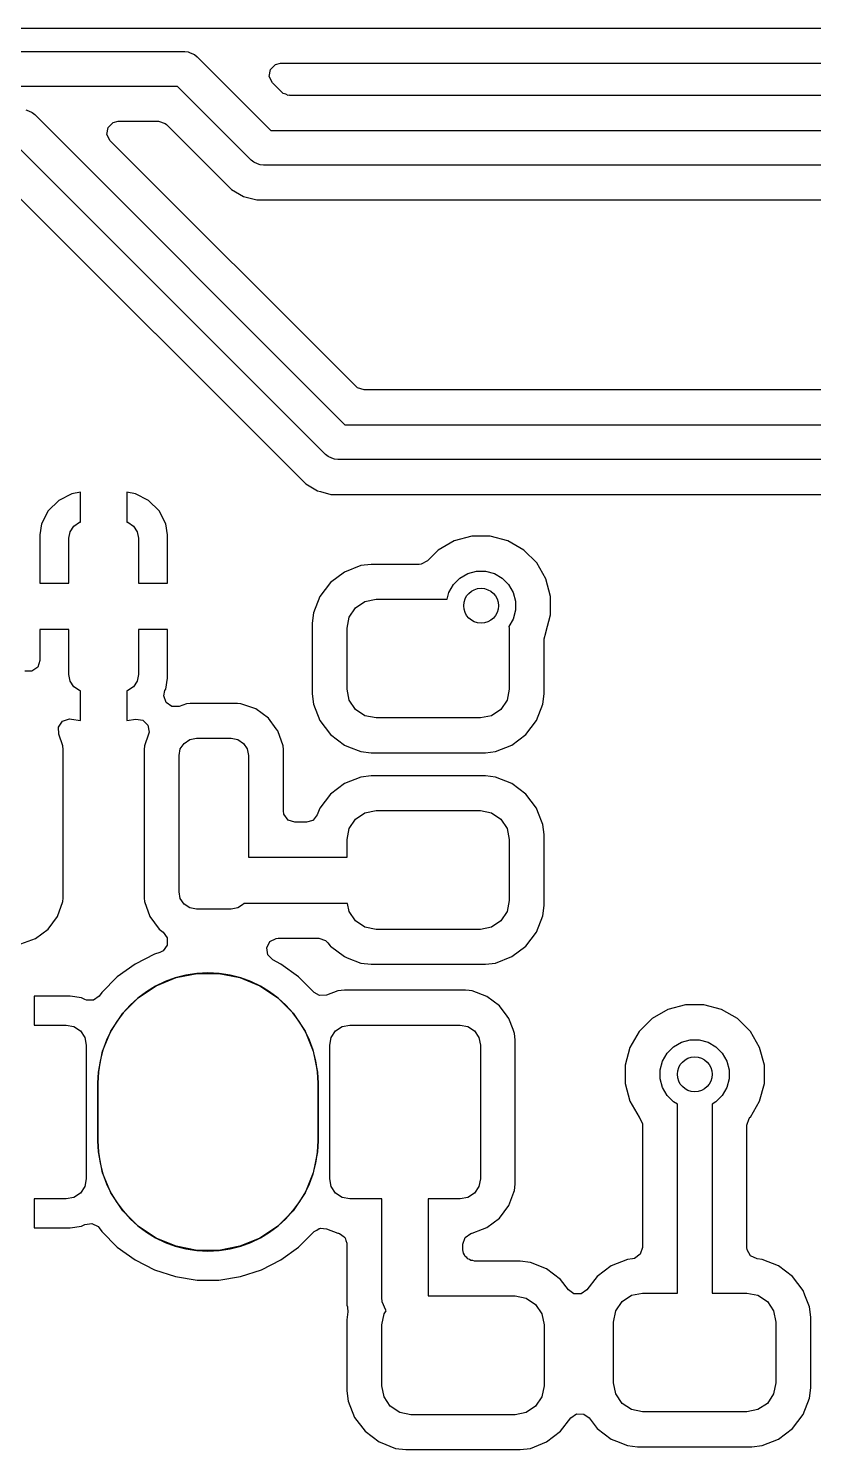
# Model space of a CAD drawing. Extents: x 0.23 to 2.17, y 0.23 to 2.17.
# Drawn here: x 1.5965 to 1.8632, y 0.5389 to 1.0217 of the extents above; entities that cross this region are included whole.
import ezdxf

# ---------------------------------------------------------------- set-up
doc = ezdxf.new("R2010")
doc.units = 0
doc.header["$MEASUREMENT"] = 0
doc.layers.add('BLACK', color=7, linetype='CONTINUOUS')

msp = doc.modelspace()

# ---------------------------------------------------------------- linework, layer by layer
at = {"layer": 'BLACK', "linetype": 'CONTINUOUS'}
for p, q in [((1.87106, 1.02165), (1.45669, 1.02165)), ((1.44882, 1.01378), (1.64961, 1.01378)), ((1.64961, 1.01378), (1.65076, 1.01367)), ((1.65076, 1.01367), (1.65148, 1.01337)), ((1.65148, 1.01337), (1.65289, 1.01278)), ((1.65289, 1.01278), (1.65378, 1.01205)), ((1.65378, 1.01205), (1.67882, 0.98701)), ((1.67868, 1.00769), (1.68038, 1.0094)), ((1.68038, 1.0094), (1.68215, 1.00982)), ((1.68215, 1.00982), (1.8734, 1.00982)), ((1.6783, 1.00532), (1.67868, 1.00769)), ((1.67939, 1.00317), (1.6783, 1.00532)), ((1.64716, 1.00197), (1.44882, 1.00197)), ((1.6722, 0.97693), (1.64716, 1.00197)), ((1.68258, 0.99998), (1.67939, 1.00317)), ((1.68305, 0.99958), (1.68258, 0.99998)), ((1.68392, 0.9993), (1.68305, 0.99958)), ((1.68473, 0.99889), (1.68392, 0.9993)), ((1.68504, 0.99894), (1.68473, 0.99889)), ((1.68534, 0.99884), (1.68504, 0.99894)), ((1.9212, 0.99884), (1.68534, 0.99884)), ((1.59564, 0.99398), (1.59652, 0.99362)), ((1.59652, 0.99362), (1.59777, 0.9931)), ((1.59777, 0.9931), (1.59866, 0.99236)), ((1.59866, 0.99236), (1.70402, 0.88701)), ((1.62526, 0.98971), (1.62703, 0.99014)), ((1.62703, 0.99014), (1.64065, 0.99014)), ((1.64065, 0.99014), (1.64294, 0.98939)), ((1.62318, 0.98563), (1.62356, 0.98801)), ((1.62428, 0.98348), (1.62318, 0.98563)), ((1.62356, 0.98801), (1.62526, 0.98971)), ((1.64294, 0.98939), (1.6434, 0.989)), ((1.6434, 0.989), (1.66549, 0.96691)), ((1.67882, 0.98701), (1.93693, 0.98701)), ((1.6974, 0.87693), (1.59204, 0.98228)), ((1.70778, 0.89998), (1.62428, 0.98348)), ((1.6731, 0.97619), (1.6722, 0.97693)), ((1.67436, 0.97567), (1.6731, 0.97619)), ((1.67523, 0.97531), (1.67436, 0.97567)), ((1.67638, 0.9752), (1.67523, 0.97531)), ((1.93693, 0.9752), (1.67638, 0.9752)), ((1.58828, 0.96931), (1.69068, 0.86691)), ((1.66549, 0.96691), (1.66549, 0.96691)), ((1.66549, 0.96691), (1.66549, 0.96691)), ((1.66549, 0.96691), (1.66549, 0.96691)), ((1.66549, 0.96691), (1.66953, 0.96457)), ((1.66953, 0.96457), (1.66953, 0.96457)), ((1.66953, 0.96457), (1.66953, 0.96457)), ((1.66953, 0.96457), (1.67049, 0.96432)), ((1.67049, 0.96432), (1.67049, 0.96432)), ((1.67049, 0.96432), (1.67049, 0.96432)), ((1.67049, 0.96432), (1.67404, 0.96337)), ((1.67404, 0.96337), (1.67404, 0.96337)), ((1.67404, 0.96337), (1.67404, 0.96337)), ((1.67404, 0.96337), (1.9212, 0.96337)), ((1.70824, 0.89958), (1.70778, 0.89998)), ((1.71054, 0.89884), (1.70824, 0.89958)), ((1.9212, 0.89884), (1.71054, 0.89884)), ((1.70402, 0.88701), (1.93693, 0.88701)), ((1.69829, 0.87619), (1.6974, 0.87693)), ((1.69951, 0.87569), (1.69829, 0.87619)), ((1.70042, 0.87531), (1.69951, 0.87569)), ((1.70157, 0.8752), (1.70042, 0.87531)), ((1.93693, 0.8752), (1.70157, 0.8752)), ((1.69068, 0.86691), (1.69068, 0.86691)), ((1.69068, 0.86691), (1.69068, 0.86691)), ((1.69068, 0.86691), (1.69068, 0.86691)), ((1.69068, 0.86691), (1.69473, 0.86457)), ((1.69473, 0.86457), (1.69473, 0.86457)), ((1.69473, 0.86457), (1.69473, 0.86457)), ((1.69473, 0.86457), (1.69568, 0.86432)), ((1.69568, 0.86432), (1.69568, 0.86432)), ((1.69568, 0.86432), (1.69568, 0.86432)), ((1.69568, 0.86432), (1.69924, 0.86337)), ((1.60677, 0.86132), (1.60324, 0.8578)), ((1.61121, 0.86359), (1.60677, 0.86132)), ((1.61417, 0.86406), (1.61121, 0.86359)), ((1.61121, 0.86359), (1.61121, 0.86359)), ((1.61417, 0.85394), (1.61417, 0.86406)), ((1.63288, 0.86359), (1.62992, 0.86406)), ((1.62992, 0.86406), (1.62992, 0.85394)), ((1.63732, 0.86132), (1.63288, 0.86359)), ((1.63288, 0.86359), (1.63288, 0.86359)), ((1.64085, 0.8578), (1.63732, 0.86132)), ((1.69924, 0.86337), (1.69924, 0.86337)), ((1.69924, 0.86337), (1.69924, 0.86337)), ((1.69924, 0.86337), (1.9212, 0.86337)), ((1.60324, 0.8578), (1.60098, 0.85335)), ((1.64312, 0.85335), (1.64085, 0.8578)), ((1.60098, 0.85335), (1.60039, 0.84966)), ((1.60098, 0.85335), (1.60098, 0.85335)), ((1.61024, 0.84843), (1.61069, 0.85069)), ((1.61069, 0.85069), (1.61197, 0.8526)), ((1.61197, 0.8526), (1.61388, 0.85388)), ((1.61388, 0.85388), (1.61417, 0.85394)), ((1.62992, 0.85394), (1.63021, 0.85388)), ((1.63021, 0.85388), (1.63213, 0.8526)), ((1.63213, 0.8526), (1.63341, 0.85069)), ((1.63341, 0.85069), (1.63386, 0.84843)), ((1.6437, 0.84966), (1.64312, 0.85335)), ((1.64312, 0.85335), (1.64312, 0.85335)), ((1.60039, 0.84966), (1.60039, 0.83317)), ((1.61024, 0.83317), (1.61024, 0.84843)), ((1.63386, 0.84843), (1.63386, 0.83317)), ((1.6437, 0.83317), (1.6437, 0.84966)), ((1.6437, 0.84966), (1.6437, 0.84966)), ((1.74112, 0.84757), (1.73573, 0.84446)), ((1.74713, 0.84918), (1.74112, 0.84757)), ((1.75336, 0.84918), (1.74713, 0.84918)), ((1.75937, 0.84757), (1.75336, 0.84918)), ((1.76476, 0.84446), (1.75937, 0.84757)), ((1.732, 0.84073), (1.72985, 0.83963)), ((1.73573, 0.84446), (1.732, 0.84073)), ((1.76916, 0.84006), (1.76476, 0.84446)), ((1.70384, 0.83698), (1.6991, 0.83338)), ((1.70939, 0.83917), (1.70384, 0.83698)), ((1.70384, 0.83698), (1.70384, 0.83698)), ((1.71287, 0.83959), (1.70939, 0.83917)), ((1.72924, 0.83959), (1.71287, 0.83959)), ((1.72985, 0.83963), (1.72924, 0.83959)), ((1.74306, 0.83491), (1.74573, 0.83645)), ((1.74573, 0.83645), (1.7487, 0.83725)), ((1.7487, 0.83725), (1.75179, 0.83725)), ((1.75179, 0.83725), (1.75477, 0.83645)), ((1.75477, 0.83645), (1.75744, 0.83491)), ((1.77228, 0.83467), (1.76916, 0.84006)), ((1.60039, 0.83317), (1.60039, 0.83317)), ((1.60039, 0.83317), (1.61024, 0.83317)), ((1.63386, 0.83317), (1.6437, 0.83317)), ((1.6437, 0.83317), (1.6437, 0.83317)), ((1.6991, 0.83338), (1.6955, 0.82864)), ((1.6991, 0.83338), (1.6991, 0.83338)), ((1.73933, 0.83006), (1.74088, 0.83273)), ((1.74088, 0.83273), (1.74306, 0.83491)), ((1.75744, 0.83491), (1.75962, 0.83273)), ((1.75962, 0.83273), (1.76116, 0.83006)), ((1.77389, 0.82865), (1.77228, 0.83467)), ((1.6955, 0.82864), (1.69331, 0.82309)), ((1.6955, 0.82864), (1.6955, 0.82864)), ((1.70761, 0.82487), (1.7108, 0.82701)), ((1.7108, 0.82701), (1.71457, 0.82776)), ((1.71457, 0.82776), (1.73872, 0.82776)), ((1.73872, 0.82776), (1.73933, 0.83006)), ((1.76116, 0.83006), (1.76196, 0.82708)), ((1.76196, 0.82708), (1.76196, 0.824)), ((1.77389, 0.82243), (1.77389, 0.82865)), ((1.69331, 0.82309), (1.69289, 0.81961)), ((1.70472, 0.81791), (1.70547, 0.82168)), ((1.70547, 0.82168), (1.70761, 0.82487)), ((1.76116, 0.82102), (1.75972, 0.81853)), ((1.76196, 0.824), (1.76116, 0.82102)), ((1.77228, 0.81642), (1.77389, 0.82243)), ((1.61024, 0.81742), (1.60039, 0.81742)), ((1.60039, 0.81742), (1.60039, 0.81742)), ((1.60039, 0.81742), (1.60039, 0.80696)), ((1.61024, 0.80217), (1.61024, 0.81742)), ((1.6437, 0.81742), (1.63386, 0.81742)), ((1.63386, 0.81742), (1.63386, 0.80217)), ((1.6437, 0.80093), (1.6437, 0.81742)), ((1.6437, 0.81742), (1.6437, 0.81742)), ((1.69289, 0.81961), (1.69289, 0.79555)), ((1.70472, 0.79724), (1.70472, 0.81791)), ((1.75972, 0.81853), (1.75984, 0.81791)), ((1.75984, 0.81791), (1.75984, 0.79724)), ((1.77167, 0.81433), (1.7722, 0.81628)), ((1.7722, 0.81628), (1.77228, 0.81642)), ((1.77228, 0.81642), (1.77228, 0.81642)), ((1.77167, 0.79555), (1.77167, 0.81433)), ((1.60039, 0.80696), (1.59965, 0.80467)), ((1.5977, 0.80325), (1.59529, 0.80325)), ((1.59965, 0.80467), (1.5977, 0.80325)), ((1.61069, 0.79991), (1.61024, 0.80217)), ((1.63386, 0.80217), (1.63341, 0.79991)), ((1.61197, 0.79799), (1.61069, 0.79991)), ((1.61388, 0.79671), (1.61197, 0.79799)), ((1.61417, 0.79665), (1.61388, 0.79671)), ((1.61417, 0.78653), (1.61417, 0.79665)), ((1.63021, 0.79671), (1.62992, 0.79665)), ((1.62992, 0.79665), (1.62992, 0.78653)), ((1.63213, 0.79799), (1.63021, 0.79671)), ((1.63341, 0.79991), (1.63213, 0.79799)), ((1.64246, 0.79492), (1.64288, 0.79678)), ((1.64288, 0.79678), (1.64312, 0.79724)), ((1.64312, 0.79724), (1.6437, 0.80093)), ((1.64312, 0.79724), (1.64312, 0.79724)), ((1.70547, 0.79348), (1.70472, 0.79724)), ((1.75984, 0.79724), (1.75909, 0.79348)), ((1.64326, 0.79265), (1.64246, 0.79492)), ((1.64524, 0.79128), (1.64326, 0.79265)), ((1.65021, 0.79223), (1.64764, 0.79133)), ((1.65141, 0.79234), (1.65021, 0.79223)), ((1.65021, 0.79223), (1.65021, 0.79223)), ((1.66749, 0.79234), (1.65141, 0.79234)), ((1.65141, 0.79234), (1.65141, 0.79234)), ((1.66869, 0.79223), (1.66749, 0.79234)), ((1.66749, 0.79234), (1.66749, 0.79234)), ((1.67374, 0.79046), (1.66869, 0.79223)), ((1.66869, 0.79223), (1.66869, 0.79223)), ((1.69289, 0.79555), (1.69331, 0.79206)), ((1.69331, 0.79206), (1.6955, 0.78652)), ((1.70761, 0.79028), (1.70547, 0.79348)), ((1.75909, 0.79348), (1.75696, 0.79028)), ((1.76907, 0.78652), (1.77126, 0.79206)), ((1.77126, 0.79206), (1.77167, 0.79555)), ((1.60811, 0.78627), (1.61039, 0.78707)), ((1.61039, 0.78707), (1.61108, 0.78702)), ((1.61108, 0.78702), (1.61417, 0.78653)), ((1.62992, 0.78653), (1.63301, 0.78702)), ((1.63301, 0.78702), (1.63539, 0.78665)), ((1.64764, 0.79133), (1.64524, 0.79128)), ((1.67804, 0.78729), (1.67374, 0.79046)), ((1.68065, 0.78374), (1.67804, 0.78729)), ((1.67804, 0.78729), (1.67804, 0.78729)), ((1.67804, 0.78729), (1.67804, 0.78729)), ((1.67804, 0.78729), (1.67804, 0.78729)), ((1.67804, 0.78729), (1.67804, 0.78729)), ((1.7108, 0.78815), (1.70761, 0.79028)), ((1.71457, 0.7874), (1.7108, 0.78815)), ((1.75, 0.7874), (1.71457, 0.7874)), ((1.75377, 0.78815), (1.75, 0.7874)), ((1.75696, 0.79028), (1.75377, 0.78815)), ((1.60674, 0.78429), (1.60811, 0.78627)), ((1.60679, 0.78189), (1.60674, 0.78429)), ((1.61417, 0.78653), (1.61417, 0.78653)), ((1.63539, 0.78665), (1.63709, 0.78494)), ((1.63709, 0.78494), (1.63747, 0.78256)), ((1.63747, 0.78256), (1.6373, 0.78189)), ((1.68121, 0.78299), (1.68065, 0.78374)), ((1.68298, 0.77794), (1.68121, 0.78299)), ((1.6955, 0.78652), (1.6955, 0.78652)), ((1.6955, 0.78652), (1.6955, 0.78652)), ((1.6955, 0.78652), (1.6991, 0.78177)), ((1.76547, 0.78177), (1.76907, 0.78652)), ((1.60818, 0.77794), (1.60679, 0.78189)), ((1.60829, 0.77674), (1.60818, 0.77794)), ((1.63592, 0.77794), (1.63581, 0.77674)), ((1.6373, 0.78189), (1.63592, 0.77794)), ((1.63592, 0.77794), (1.63592, 0.77794)), ((1.64809, 0.77687), (1.64937, 0.77878)), ((1.64937, 0.77878), (1.65128, 0.78006)), ((1.65128, 0.78006), (1.65354, 0.78051)), ((1.65354, 0.78051), (1.66535, 0.78051)), ((1.66535, 0.78051), (1.66761, 0.78006)), ((1.66761, 0.78006), (1.66953, 0.77878)), ((1.66953, 0.77878), (1.67081, 0.77687)), ((1.68309, 0.77674), (1.68298, 0.77794)), ((1.6991, 0.78177), (1.70384, 0.77817)), ((1.70384, 0.77817), (1.70384, 0.77817)), ((1.70384, 0.77817), (1.70384, 0.77817)), ((1.70384, 0.77817), (1.70519, 0.77764)), ((1.70519, 0.77764), (1.70939, 0.77599)), ((1.75518, 0.77599), (1.76072, 0.77817)), ((1.76072, 0.77817), (1.76547, 0.78177)), ((1.60829, 0.72621), (1.60829, 0.77674)), ((1.60829, 0.77674), (1.60829, 0.77674)), ((1.63581, 0.77674), (1.63581, 0.72621)), ((1.64764, 0.77461), (1.64809, 0.77687)), ((1.64764, 0.72835), (1.64764, 0.77461)), ((1.67081, 0.77687), (1.67126, 0.77461)), ((1.67126, 0.77461), (1.67126, 0.74016)), ((1.68309, 0.75589), (1.68309, 0.77674)), ((1.68309, 0.77674), (1.68309, 0.77674)), ((1.70939, 0.77599), (1.71287, 0.77557)), ((1.71287, 0.77557), (1.71287, 0.77557)), ((1.71287, 0.77557), (1.7517, 0.77557)), ((1.7517, 0.77557), (1.75518, 0.77599)), ((1.7517, 0.77557), (1.7517, 0.77557)), ((1.71287, 0.76774), (1.70939, 0.76732)), ((1.7517, 0.76774), (1.71287, 0.76774)), ((1.71287, 0.76774), (1.71287, 0.76774)), ((1.75518, 0.76732), (1.7517, 0.76774)), ((1.7517, 0.76774), (1.7517, 0.76774)), ((1.70384, 0.76513), (1.6991, 0.76153)), ((1.70939, 0.76732), (1.70384, 0.76513)), ((1.70384, 0.76513), (1.70384, 0.76513)), ((1.76072, 0.76513), (1.75518, 0.76732)), ((1.76547, 0.76153), (1.76072, 0.76513)), ((1.76072, 0.76513), (1.76072, 0.76513)), ((1.76072, 0.76513), (1.76072, 0.76513)), ((1.6991, 0.76153), (1.6955, 0.75679)), ((1.6991, 0.76153), (1.6991, 0.76153)), ((1.76907, 0.75679), (1.76547, 0.76153)), ((1.68328, 0.75468), (1.68309, 0.75589)), ((1.6847, 0.75273), (1.68328, 0.75468)), ((1.69389, 0.75362), (1.69324, 0.75273)), ((1.69458, 0.75446), (1.69389, 0.75362)), ((1.6955, 0.75679), (1.69458, 0.75446)), ((1.70761, 0.75302), (1.7108, 0.75516)), ((1.7108, 0.75516), (1.71457, 0.75591)), ((1.71457, 0.75591), (1.75, 0.75591)), ((1.75, 0.75591), (1.75377, 0.75516)), ((1.75377, 0.75516), (1.75696, 0.75302)), ((1.76957, 0.75551), (1.76907, 0.75679)), ((1.76907, 0.75679), (1.76907, 0.75679)), ((1.76907, 0.75679), (1.76907, 0.75679)), ((1.77126, 0.75124), (1.76957, 0.75551)), ((1.68699, 0.75199), (1.6847, 0.75273)), ((1.69095, 0.75199), (1.68699, 0.75199)), ((1.69305, 0.7526), (1.69095, 0.75199)), ((1.69313, 0.75269), (1.69305, 0.7526)), ((1.69324, 0.75273), (1.69313, 0.75269)), ((1.70472, 0.74606), (1.70547, 0.74983)), ((1.70547, 0.74983), (1.70761, 0.75302)), ((1.75696, 0.75302), (1.75909, 0.74983)), ((1.75909, 0.74983), (1.75984, 0.74606)), ((1.77167, 0.74776), (1.77126, 0.75124)), ((1.70472, 0.74016), (1.70472, 0.74606)), ((1.75984, 0.74606), (1.75984, 0.72539)), ((1.77167, 0.7237), (1.77167, 0.74776)), ((1.67126, 0.74016), (1.70472, 0.74016)), ((1.60641, 0.71997), (1.60818, 0.72501)), ((1.60818, 0.72501), (1.60829, 0.72621)), ((1.60829, 0.72621), (1.60829, 0.72621)), ((1.63581, 0.72621), (1.63592, 0.72501)), ((1.63592, 0.72501), (1.63592, 0.72501)), ((1.63592, 0.72501), (1.63769, 0.71997)), ((1.64809, 0.72609), (1.64764, 0.72835)), ((1.64937, 0.72417), (1.64809, 0.72609)), ((1.66969, 0.72441), (1.66953, 0.72417)), ((1.70492, 0.72441), (1.66969, 0.72441)), ((1.70547, 0.72163), (1.70492, 0.72441)), ((1.75984, 0.72539), (1.75909, 0.72163)), ((1.60323, 0.71566), (1.60641, 0.71997)), ((1.63769, 0.71997), (1.64086, 0.71566)), ((1.65128, 0.72289), (1.64937, 0.72417)), ((1.65354, 0.72244), (1.65128, 0.72289)), ((1.66535, 0.72244), (1.65354, 0.72244)), ((1.66761, 0.72289), (1.66535, 0.72244)), ((1.66953, 0.72417), (1.66761, 0.72289)), ((1.70761, 0.71843), (1.70547, 0.72163)), ((1.75909, 0.72163), (1.75696, 0.71843)), ((1.76907, 0.71467), (1.77126, 0.72021)), ((1.77126, 0.72021), (1.77167, 0.7237)), ((1.59893, 0.71249), (1.60323, 0.71566)), ((1.64086, 0.71566), (1.64086, 0.71566)), ((1.64086, 0.71566), (1.64086, 0.71566)), ((1.64086, 0.71566), (1.64086, 0.71566)), ((1.64086, 0.71566), (1.64086, 0.71566)), ((1.64086, 0.71566), (1.64227, 0.71462)), ((1.64227, 0.71462), (1.64367, 0.71266)), ((1.7108, 0.7163), (1.70761, 0.71843)), ((1.71457, 0.71555), (1.7108, 0.7163)), ((1.75, 0.71555), (1.71457, 0.71555)), ((1.75377, 0.7163), (1.75, 0.71555)), ((1.75696, 0.71843), (1.75377, 0.7163)), ((1.76547, 0.70992), (1.76907, 0.71467)), ((1.59389, 0.71072), (1.59893, 0.71249)), ((1.64365, 0.71025), (1.64222, 0.70832)), ((1.64367, 0.71266), (1.64365, 0.71025)), ((1.67743, 0.70929), (1.67852, 0.71144)), ((1.67852, 0.71144), (1.68067, 0.71253)), ((1.68067, 0.71253), (1.68128, 0.71258)), ((1.68128, 0.71258), (1.69515, 0.71258)), ((1.69515, 0.71258), (1.69744, 0.71183)), ((1.69744, 0.71183), (1.69825, 0.71104)), ((1.69825, 0.71104), (1.69903, 0.71001)), ((1.69903, 0.71001), (1.6991, 0.70992)), ((1.6991, 0.70992), (1.70384, 0.70632)), ((1.76072, 0.70632), (1.76547, 0.70992)), ((1.63934, 0.70719), (1.63271, 0.70381)), ((1.64116, 0.70778), (1.63934, 0.70719)), ((1.64222, 0.70832), (1.64116, 0.70778)), ((1.6778, 0.70691), (1.67743, 0.70929)), ((1.67951, 0.70521), (1.6778, 0.70691)), ((1.68225, 0.70381), (1.67951, 0.70521)), ((1.70384, 0.70632), (1.70384, 0.70632)), ((1.70384, 0.70632), (1.70384, 0.70632)), ((1.70384, 0.70632), (1.70478, 0.70596)), ((1.70478, 0.70596), (1.70939, 0.70414)), ((1.75518, 0.70414), (1.76072, 0.70632)), ((1.63271, 0.70381), (1.62669, 0.69944)), ((1.64662, 0.69918), (1.65381, 0.70061)), ((1.65381, 0.70061), (1.66115, 0.70061)), ((1.66115, 0.70061), (1.66834, 0.69918)), ((1.68827, 0.69944), (1.68225, 0.70381)), ((1.68225, 0.70381), (1.68225, 0.70381)), ((1.68225, 0.70381), (1.68225, 0.70381)), ((1.70939, 0.70414), (1.71287, 0.70372)), ((1.71287, 0.70372), (1.71287, 0.70372)), ((1.71287, 0.70372), (1.7517, 0.70372)), ((1.7517, 0.70372), (1.75518, 0.70414)), ((1.7517, 0.70372), (1.7517, 0.70372)), ((1.62669, 0.69944), (1.62143, 0.69418)), ((1.63375, 0.6923), (1.63985, 0.69637)), ((1.63985, 0.69637), (1.64662, 0.69918)), ((1.66834, 0.69918), (1.67511, 0.69637)), ((1.67511, 0.69637), (1.68121, 0.6923)), ((1.69353, 0.69418), (1.68827, 0.69944)), ((1.61063, 0.69291), (1.59843, 0.69291)), ((1.59843, 0.69291), (1.59843, 0.69291)), ((1.59843, 0.69291), (1.59843, 0.68307)), ((1.61453, 0.6923), (1.61063, 0.69291)), ((1.6156, 0.69175), (1.61453, 0.6923)), ((1.61617, 0.69152), (1.6156, 0.69175)), ((1.61858, 0.69152), (1.61617, 0.69152)), ((1.62053, 0.69293), (1.61858, 0.69152)), ((1.62143, 0.69418), (1.62053, 0.69293)), ((1.62857, 0.68711), (1.63375, 0.6923)), ((1.68121, 0.6923), (1.68639, 0.68711)), ((1.69361, 0.6941), (1.69353, 0.69418)), ((1.69353, 0.69418), (1.69353, 0.69418)), ((1.69532, 0.6931), (1.69361, 0.6941)), ((1.69773, 0.6932), (1.69532, 0.6931)), ((1.70164, 0.69466), (1.69773, 0.6932)), ((1.70386, 0.6949), (1.70164, 0.69466)), ((1.70164, 0.69466), (1.70164, 0.69466)), ((1.74496, 0.6949), (1.70386, 0.6949)), ((1.70386, 0.6949), (1.70386, 0.6949)), ((1.74617, 0.69477), (1.74496, 0.6949)), ((1.74496, 0.6949), (1.74496, 0.6949)), ((1.74718, 0.69466), (1.74617, 0.69477)), ((1.75221, 0.69279), (1.74718, 0.69466)), ((1.74718, 0.69466), (1.74718, 0.69466)), ((1.74718, 0.69466), (1.74718, 0.69466)), ((1.74718, 0.69466), (1.74718, 0.69466)), ((1.7565, 0.68957), (1.75221, 0.69279)), ((1.75221, 0.69279), (1.75221, 0.69279)), ((1.6245, 0.68102), (1.62857, 0.68711)), ((1.68639, 0.68711), (1.69047, 0.68102)), ((1.75912, 0.68608), (1.7565, 0.68957)), ((1.75972, 0.68528), (1.75912, 0.68608)), ((1.81371, 0.68837), (1.80832, 0.68526)), ((1.81972, 0.68998), (1.81371, 0.68837)), ((1.82595, 0.68998), (1.81972, 0.68998)), ((1.83196, 0.68837), (1.82595, 0.68998)), ((1.83735, 0.68526), (1.83196, 0.68837)), ((1.59843, 0.68307), (1.60932, 0.68307)), ((1.60932, 0.68307), (1.61193, 0.68255)), ((1.61193, 0.68255), (1.61414, 0.68107)), ((1.61414, 0.68107), (1.61562, 0.67886)), ((1.62169, 0.67424), (1.6245, 0.68102)), ((1.69047, 0.68102), (1.69327, 0.67424)), ((1.69934, 0.67886), (1.70082, 0.68107)), ((1.70082, 0.68107), (1.70303, 0.68255)), ((1.70303, 0.68255), (1.70564, 0.68307)), ((1.70564, 0.68307), (1.74318, 0.68307)), ((1.74318, 0.68307), (1.74579, 0.68255)), ((1.74579, 0.68255), (1.748, 0.68107)), ((1.748, 0.68107), (1.74948, 0.67886)), ((1.76112, 0.68153), (1.75972, 0.68528)), ((1.76159, 0.68025), (1.76112, 0.68153)), ((1.80392, 0.68085), (1.8008, 0.67546)), ((1.80832, 0.68526), (1.80392, 0.68085)), ((1.84175, 0.68085), (1.83735, 0.68526)), ((1.84487, 0.67546), (1.84175, 0.68085)), ((1.61562, 0.67886), (1.61614, 0.67625)), ((1.61614, 0.67625), (1.61614, 0.63084)), ((1.69882, 0.67625), (1.69934, 0.67886)), ((1.69882, 0.63084), (1.69882, 0.67625)), ((1.74948, 0.67886), (1.75, 0.67625)), ((1.75, 0.67625), (1.75, 0.63084)), ((1.76183, 0.67803), (1.76159, 0.68025)), ((1.76183, 0.62906), (1.76183, 0.67803)), ((1.81564, 0.67571), (1.81831, 0.67725)), ((1.81831, 0.67725), (1.82129, 0.67805)), ((1.82129, 0.67805), (1.82438, 0.67805)), ((1.82438, 0.67805), (1.82735, 0.67725)), ((1.82735, 0.67725), (1.83002, 0.67571)), ((1.62026, 0.66705), (1.62169, 0.67424)), ((1.69327, 0.67424), (1.6947, 0.66705)), ((1.8008, 0.67546), (1.79919, 0.66945)), ((1.81192, 0.67086), (1.81346, 0.67353)), ((1.81346, 0.67353), (1.81564, 0.67571)), ((1.83002, 0.67571), (1.8322, 0.67353)), ((1.8322, 0.67353), (1.83375, 0.67086)), ((1.84648, 0.66945), (1.84487, 0.67546)), ((1.62008, 0.66339), (1.62026, 0.66705)), ((1.6947, 0.66705), (1.69488, 0.66339)), ((1.79919, 0.66945), (1.79919, 0.66323)), ((1.81112, 0.66788), (1.81192, 0.67086)), ((1.81112, 0.6648), (1.81112, 0.66788)), ((1.83375, 0.67086), (1.83454, 0.66788)), ((1.83454, 0.66788), (1.83454, 0.6648)), ((1.84648, 0.66323), (1.84648, 0.66945)), ((1.62008, 0.6437), (1.62008, 0.66339)), ((1.69488, 0.66339), (1.69488, 0.6437)), ((1.79919, 0.66323), (1.8008, 0.65721)), ((1.81192, 0.66182), (1.81112, 0.6648)), ((1.81346, 0.65915), (1.81192, 0.66182)), ((1.83375, 0.66182), (1.8322, 0.65915)), ((1.83454, 0.6648), (1.83375, 0.66182)), ((1.84487, 0.65721), (1.84648, 0.66323)), ((1.8008, 0.65721), (1.80392, 0.65182)), ((1.81564, 0.65697), (1.81346, 0.65915)), ((1.81693, 0.65623), (1.81564, 0.65697)), ((1.83002, 0.65697), (1.82874, 0.65623)), ((1.8322, 0.65915), (1.83002, 0.65697)), ((1.84175, 0.65182), (1.84487, 0.65721)), ((1.80392, 0.65182), (1.80396, 0.65178)), ((1.80396, 0.65178), (1.80398, 0.65175)), ((1.81693, 0.59203), (1.81693, 0.65623)), ((1.82874, 0.65623), (1.82874, 0.59203)), ((1.84132, 0.65132), (1.84171, 0.65178)), ((1.84171, 0.65178), (1.84175, 0.65182)), ((1.80398, 0.65175), (1.80407, 0.65162)), ((1.80407, 0.65162), (1.80405, 0.6516)), ((1.80405, 0.6516), (1.80505, 0.64964)), ((1.80505, 0.64964), (1.8051, 0.64903)), ((1.8051, 0.64903), (1.8051, 0.60752)), ((1.84057, 0.64903), (1.84132, 0.65132)), ((1.84057, 0.60752), (1.84057, 0.64903)), ((1.62026, 0.64003), (1.62008, 0.6437)), ((1.69488, 0.6437), (1.6947, 0.64003)), ((1.62169, 0.63284), (1.62026, 0.64003)), ((1.6947, 0.64003), (1.69327, 0.63284)), ((1.6245, 0.62607), (1.62169, 0.63284)), ((1.69327, 0.63284), (1.69047, 0.62607)), ((1.61562, 0.62823), (1.61414, 0.62601)), ((1.61614, 0.63084), (1.61562, 0.62823)), ((1.69934, 0.62823), (1.69882, 0.63084)), ((1.70082, 0.62601), (1.69934, 0.62823)), ((1.74948, 0.62823), (1.748, 0.62601)), ((1.75, 0.63084), (1.74948, 0.62823)), ((1.76159, 0.62683), (1.76183, 0.62906)), ((1.60932, 0.62402), (1.59843, 0.62402)), ((1.59843, 0.62402), (1.59843, 0.61417)), ((1.61193, 0.62454), (1.60932, 0.62402)), ((1.61414, 0.62601), (1.61193, 0.62454)), ((1.62857, 0.61997), (1.6245, 0.62607)), ((1.69047, 0.62607), (1.68639, 0.61997)), ((1.70303, 0.62454), (1.70082, 0.62601)), ((1.70564, 0.62402), (1.70303, 0.62454)), ((1.71654, 0.62402), (1.70564, 0.62402)), ((1.71654, 0.59055), (1.71654, 0.62402)), ((1.74318, 0.62402), (1.73228, 0.62402)), ((1.73228, 0.62402), (1.73228, 0.59104)), ((1.74579, 0.62454), (1.74318, 0.62402)), ((1.748, 0.62601), (1.74579, 0.62454)), ((1.75972, 0.62181), (1.76141, 0.62633)), ((1.76141, 0.62633), (1.76159, 0.62683)), ((1.63375, 0.61479), (1.62857, 0.61997)), ((1.68639, 0.61997), (1.68121, 0.61479)), ((1.7565, 0.61751), (1.75972, 0.62181)), ((1.75972, 0.62181), (1.75972, 0.62181)), ((1.75972, 0.62181), (1.75972, 0.62181)), ((1.59843, 0.61417), (1.59843, 0.61417)), ((1.59843, 0.61417), (1.61063, 0.61417)), ((1.61063, 0.61417), (1.61453, 0.61479)), ((1.61453, 0.61479), (1.6156, 0.61534)), ((1.61453, 0.61479), (1.61453, 0.61479)), ((1.6156, 0.61534), (1.61798, 0.61571)), ((1.61798, 0.61571), (1.62013, 0.61462)), ((1.62013, 0.61462), (1.62053, 0.61416)), ((1.62053, 0.61416), (1.62142, 0.61292)), ((1.63985, 0.61072), (1.63375, 0.61479)), ((1.68121, 0.61479), (1.67511, 0.61072)), ((1.69361, 0.61299), (1.69448, 0.61343)), ((1.69448, 0.61343), (1.69529, 0.61398)), ((1.69529, 0.61398), (1.69553, 0.61397)), ((1.69553, 0.61397), (1.69575, 0.61408)), ((1.69575, 0.61408), (1.6977, 0.61389)), ((1.6977, 0.61389), (1.69771, 0.61389)), ((1.69771, 0.61389), (1.70164, 0.61242)), ((1.74718, 0.61242), (1.75075, 0.61376)), ((1.75075, 0.61376), (1.75221, 0.6143)), ((1.75221, 0.6143), (1.7565, 0.61751)), ((1.75221, 0.6143), (1.75221, 0.6143)), ((1.75221, 0.6143), (1.75221, 0.6143)), ((1.62142, 0.61292), (1.62143, 0.61291)), ((1.62143, 0.61291), (1.62669, 0.60765)), ((1.64662, 0.60791), (1.63985, 0.61072)), ((1.67511, 0.61072), (1.66834, 0.60791)), ((1.68827, 0.60765), (1.69353, 0.61291)), ((1.69353, 0.61291), (1.69361, 0.61299)), ((1.69353, 0.61291), (1.69353, 0.61291)), ((1.70164, 0.61242), (1.70178, 0.61241)), ((1.70178, 0.61241), (1.70214, 0.61228)), ((1.70214, 0.61228), (1.70292, 0.61167)), ((1.70292, 0.61167), (1.70376, 0.61116)), ((1.70376, 0.61116), (1.70385, 0.61094)), ((1.70385, 0.61094), (1.70404, 0.6108)), ((1.70404, 0.6108), (1.70431, 0.60985)), ((1.70431, 0.60985), (1.70469, 0.60893)), ((1.70469, 0.60893), (1.7047, 0.60862)), ((1.7047, 0.60862), (1.7047, 0.58796)), ((1.74411, 0.60862), (1.74486, 0.61091)), ((1.74411, 0.60677), (1.74411, 0.60862)), ((1.74486, 0.61091), (1.74681, 0.61232)), ((1.74681, 0.61232), (1.74712, 0.61241)), ((1.74712, 0.61241), (1.74718, 0.61242)), ((1.74718, 0.61242), (1.74718, 0.61242)), ((1.62669, 0.60765), (1.63271, 0.60328)), ((1.65381, 0.60648), (1.64662, 0.60791)), ((1.66115, 0.60648), (1.65381, 0.60648)), ((1.66834, 0.60791), (1.66115, 0.60648)), ((1.68225, 0.60328), (1.68827, 0.60765)), ((1.7443, 0.60557), (1.74411, 0.60677)), ((1.74467, 0.60507), (1.7443, 0.60557)), ((1.74486, 0.60448), (1.74467, 0.60507)), ((1.74536, 0.60412), (1.74486, 0.60448)), ((1.74572, 0.60362), (1.74536, 0.60412)), ((1.74631, 0.60343), (1.74572, 0.60362)), ((1.80167, 0.60365), (1.79994, 0.60344)), ((1.80241, 0.60381), (1.80167, 0.60365)), ((1.80435, 0.60523), (1.80241, 0.60381)), ((1.8051, 0.60752), (1.80435, 0.60523)), ((1.84064, 0.60676), (1.84057, 0.60752)), ((1.84182, 0.60466), (1.84064, 0.60676)), ((1.844, 0.60365), (1.84182, 0.60466)), ((1.84573, 0.60344), (1.844, 0.60365)), ((1.63271, 0.60328), (1.63934, 0.5999)), ((1.63934, 0.5999), (1.64641, 0.5976)), ((1.66855, 0.5976), (1.67562, 0.5999)), ((1.67562, 0.5999), (1.68225, 0.60328)), ((1.74681, 0.60306), (1.74631, 0.60343)), ((1.74742, 0.60306), (1.74681, 0.60306)), ((1.74801, 0.60287), (1.74742, 0.60306)), ((1.76351, 0.60287), (1.74801, 0.60287)), ((1.76699, 0.60246), (1.76351, 0.60287)), ((1.76351, 0.60287), (1.76351, 0.60287)), ((1.77253, 0.60027), (1.76699, 0.60246)), ((1.77728, 0.59667), (1.77253, 0.60027)), ((1.77253, 0.60027), (1.77253, 0.60027)), ((1.77253, 0.60027), (1.77253, 0.60027)), ((1.7944, 0.60125), (1.78965, 0.59765)), ((1.79994, 0.60344), (1.7944, 0.60125)), ((1.7944, 0.60125), (1.7944, 0.60125)), ((1.85127, 0.60125), (1.84573, 0.60344)), ((1.85602, 0.59765), (1.85127, 0.60125)), ((1.85127, 0.60125), (1.85127, 0.60125)), ((1.85127, 0.60125), (1.85127, 0.60125)), ((1.64641, 0.5976), (1.64641, 0.5976)), ((1.64641, 0.5976), (1.64641, 0.5976)), ((1.64641, 0.5976), (1.65376, 0.59644)), ((1.65376, 0.59644), (1.65376, 0.59644)), ((1.65376, 0.59644), (1.6612, 0.59644)), ((1.6612, 0.59644), (1.66855, 0.5976)), ((1.66855, 0.5976), (1.66855, 0.5976)), ((1.66855, 0.5976), (1.66855, 0.5976)), ((1.77999, 0.5931), (1.77728, 0.59667)), ((1.78965, 0.59765), (1.7862, 0.5931)), ((1.78965, 0.59765), (1.78965, 0.59765)), ((1.85962, 0.59291), (1.85602, 0.59765)), ((1.71669, 0.58902), (1.71654, 0.59055)), ((1.71786, 0.58618), (1.71669, 0.58902)), ((1.73228, 0.59104), (1.76181, 0.59104)), ((1.76181, 0.59104), (1.76558, 0.59029)), ((1.76558, 0.59029), (1.76877, 0.58816)), ((1.78181, 0.59178), (1.77999, 0.5931)), ((1.78422, 0.59173), (1.78181, 0.59178)), ((1.7862, 0.5931), (1.78422, 0.59173)), ((1.79602, 0.58595), (1.79816, 0.58914)), ((1.79816, 0.58914), (1.80135, 0.59128)), ((1.80135, 0.59128), (1.80512, 0.59203)), ((1.80512, 0.59203), (1.81693, 0.59203)), ((1.82874, 0.59203), (1.84055, 0.59203)), ((1.84055, 0.59203), (1.84432, 0.59128)), ((1.84432, 0.59128), (1.84751, 0.58914)), ((1.84751, 0.58914), (1.84964, 0.58595)), ((1.86026, 0.5913), (1.85962, 0.59291)), ((1.85962, 0.59291), (1.85962, 0.59291)), ((1.85962, 0.59291), (1.85962, 0.59291)), ((1.86181, 0.58736), (1.86026, 0.5913)), ((1.7047, 0.58796), (1.70486, 0.58736)), ((1.70503, 0.58564), (1.7047, 0.5829)), ((1.70486, 0.58736), (1.70493, 0.58712)), ((1.70493, 0.58712), (1.70503, 0.58564)), ((1.71654, 0.5812), (1.71728, 0.58497)), ((1.71728, 0.58497), (1.718, 0.58604)), ((1.718, 0.58604), (1.71786, 0.58618)), ((1.76877, 0.58816), (1.7709, 0.58497)), ((1.7709, 0.58497), (1.77165, 0.5812)), ((1.79528, 0.58219), (1.79602, 0.58595)), ((1.84964, 0.58595), (1.85039, 0.58219)), ((1.86222, 0.58388), (1.86181, 0.58736)), ((1.7047, 0.5829), (1.7047, 0.55883)), ((1.71654, 0.56053), (1.71654, 0.5812)), ((1.77165, 0.5812), (1.77165, 0.56053)), ((1.79528, 0.56152), (1.79528, 0.58219)), ((1.85039, 0.58219), (1.85039, 0.56152)), ((1.86222, 0.55982), (1.86222, 0.58388)), ((1.71728, 0.55676), (1.71654, 0.56053)), ((1.77165, 0.56053), (1.7709, 0.55676)), ((1.79602, 0.55775), (1.79528, 0.56152)), ((1.85039, 0.56152), (1.84964, 0.55775)), ((1.7047, 0.55883), (1.70512, 0.55535)), ((1.70512, 0.55535), (1.70731, 0.54981)), ((1.71942, 0.55357), (1.71728, 0.55676)), ((1.7709, 0.55676), (1.76877, 0.55357)), ((1.79816, 0.55456), (1.79602, 0.55775)), ((1.84964, 0.55775), (1.84751, 0.55456)), ((1.85962, 0.55079), (1.86181, 0.55634)), ((1.86181, 0.55634), (1.86222, 0.55982)), ((1.72261, 0.55144), (1.71942, 0.55357)), ((1.72638, 0.55069), (1.72261, 0.55144)), ((1.76181, 0.55069), (1.72638, 0.55069)), ((1.76558, 0.55144), (1.76181, 0.55069)), ((1.76877, 0.55357), (1.76558, 0.55144)), ((1.78073, 0.54961), (1.78271, 0.55099)), ((1.78271, 0.55099), (1.78512, 0.55094)), ((1.78512, 0.55094), (1.78694, 0.54961)), ((1.80135, 0.55242), (1.79816, 0.55456)), ((1.80512, 0.55167), (1.80135, 0.55242)), ((1.84055, 0.55167), (1.80512, 0.55167)), ((1.84432, 0.55242), (1.84055, 0.55167)), ((1.84751, 0.55456), (1.84432, 0.55242)), ((1.85602, 0.54605), (1.85962, 0.55079)), ((1.70731, 0.54981), (1.70731, 0.54981)), ((1.70731, 0.54981), (1.70731, 0.54981)), ((1.70731, 0.54981), (1.71091, 0.54506)), ((1.77728, 0.54506), (1.78073, 0.54961)), ((1.78694, 0.54961), (1.78965, 0.54605)), ((1.78965, 0.54605), (1.7944, 0.54245)), ((1.85127, 0.54245), (1.85602, 0.54605)), ((1.71091, 0.54506), (1.71566, 0.54146)), ((1.71566, 0.54146), (1.71566, 0.54146)), ((1.71566, 0.54146), (1.71566, 0.54146)), ((1.71566, 0.54146), (1.71602, 0.54132)), ((1.71602, 0.54132), (1.7212, 0.53928)), ((1.76699, 0.53928), (1.77253, 0.54146)), ((1.77253, 0.54146), (1.77728, 0.54506)), ((1.7944, 0.54245), (1.7944, 0.54245)), ((1.7944, 0.54245), (1.7944, 0.54245)), ((1.7944, 0.54245), (1.7963, 0.5417)), ((1.7963, 0.5417), (1.79994, 0.54026)), ((1.84573, 0.54026), (1.85127, 0.54245)), ((1.7212, 0.53928), (1.72468, 0.53886)), ((1.72468, 0.53886), (1.72468, 0.53886)), ((1.72468, 0.53886), (1.76351, 0.53886)), ((1.76351, 0.53886), (1.76699, 0.53928)), ((1.76351, 0.53886), (1.76351, 0.53886)), ((1.79994, 0.54026), (1.80342, 0.53984)), ((1.80342, 0.53984), (1.80342, 0.53984)), ((1.80342, 0.53984), (1.84225, 0.53984)), ((1.84225, 0.53984), (1.84573, 0.54026)), ((1.84225, 0.53984), (1.84225, 0.53984))]:
    msp.add_line(p, q, dxfattribs=at)
at = {"layer": 'BLACK'}
for centre in [(1.75025, 0.82554), (1.82283, 0.66634)]:
    msp.add_circle(centre, 0.00591, dxfattribs=at)
at = {"layer": 'WHITE', "linetype": 'CONTINUOUS'}
for p, q in [((1.62008, 0.66339), (1.62008, 0.6437)), ((1.69488, 0.6437), (1.69488, 0.66339))]:
    msp.add_line(p, q, dxfattribs=at)
at = {"layer": 'WHITE'}
for centre in [(1.75025, 0.82554), (1.82283, 0.66634)]:
    msp.add_circle(centre, 0.00591, dxfattribs=at)
for centre, start, end in [((1.65748, 0.66339), 0, 180), ((1.65748, 0.6437), 180, 360)]:
    msp.add_arc(centre, 0.0374, start, end, dxfattribs=at)

doc.saveas('drawing.dxf')
